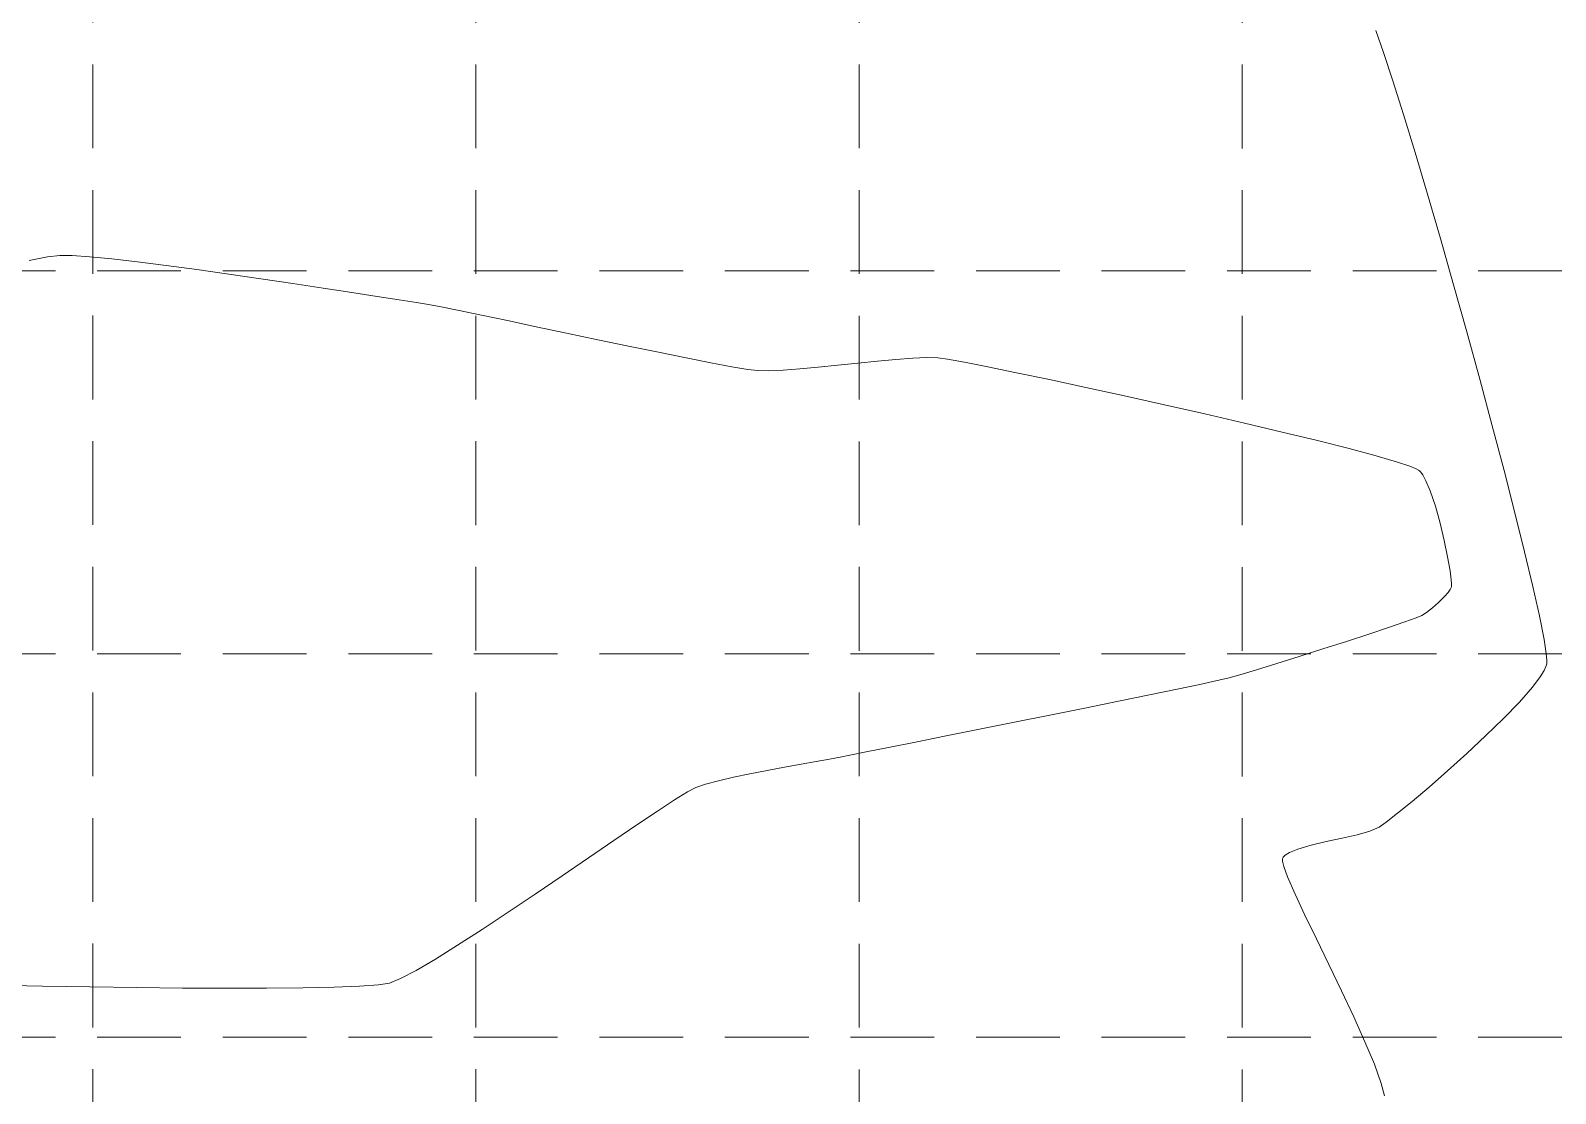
# Model space of a CAD drawing. Extents: x 2140663 to 2528301, y 336313 to 7007653.
# Drawn here: x 2527746.2 to 2527855.5, y 7006522.2 to 7006598.4 of the extents above; entities that cross this region are included whole.
import ezdxf

# ---------------------------------------------------------------- set-up
doc = ezdxf.new("R2010")
doc.units = 0
doc.header["$MEASUREMENT"] = 0
doc.linetypes.add('HIDDEN', pattern=[0.375, 0.25, -0.125])
doc.layers.add('1 EXISTING CONTOURS', color=43, linetype='Continuous')
doc.layers.add('GRID', color=254, linetype='HIDDEN')

msp = doc.modelspace()

# ---------------------------------------------------------------- linework, layer by layer
at = {"layer": '1 EXISTING CONTOURS', "color": 43, "lineweight": 0}
for points, elevation in [([(2527843.159571686, 7006596.805509822), (2527842.599878827, 7006598.389820048)], 604), ([(2527845.417565832, 7006589.640009016), (2527844.586058603, 7006592.368177854)], 604), ([(2527846.304391026, 7006586.65540688), (2527845.417565832, 7006589.640009016)], 604), ([(2527847.228890769, 7006583.476797899), (2527846.304391026, 7006586.65540688)], 604), ([(2527848.173421649, 7006580.166608526), (2527847.228890769, 7006583.476797899)], 604), ([(2527748.2520038, 7006582.270485248), (2527747.377020822, 7006582.160186525)], 605), ([(2527749.137711764, 7006582.261950749), (2527748.2520038, 7006582.270485248)], 605), ([(2527747.377020822, 7006582.160186525), (2527746.062997806, 7006581.907034284)], 605), ([(2527776.886968284, 7006578.322906394), (2527775.593534587, 7006578.580248442)], 605), ([(2527780.367127744, 7006577.599444379), (2527778.500371729, 7006577.990577284)], 605), ([(2527782.420619152, 7006577.165690943), (2527780.367127744, 7006577.599444379)], 605), ([(2527784.594228772, 7006576.70550024), (2527782.420619152, 7006577.165690943)], 605), ([(2527791.16959513, 7006575.328137184), (2527789.035333939, 7006575.770540096)], 605), ([(2527794.932448835, 7006574.574402005), (2527793.157505821, 7006574.924030066)], 605), ([(2527796.427806992, 7006574.295436269), (2527794.932448835, 7006574.574402005)], 605), ([(2527805.472865189, 7006574.560601003), (2527804.041046454, 7006574.413025937)], 605), ([(2527810.415702882, 7006574.948901881), (2527809.40197917, 7006574.907809503)], 605), ([(2527798.313300026, 7006574.014224824), (2527797.576963115, 7006574.103316119)], 605), ([(2527799.094136138, 7006574.005970262), (2527798.313300026, 7006574.014224824)], 605), ([(2527819.21895393, 7006573.37127884), (2527816.853720764, 7006573.866677962)], 605), ([(2527830.341515253, 7006570.918802365), (2527827.45430302, 7006571.572811847)], 605), ([(2527833.180881759, 7006570.262317339), (2527830.341515253, 7006570.918802365)], 605), ([(2527835.901066341, 7006569.618227586), (2527833.180881759, 7006570.262317339)], 605), ([(2527851.798988274, 7006566.858576169), (2527850.950766979, 7006570.070822582)], 604), ([(2527845.489965318, 7006566.988186972), (2527845.048140219, 7006567.168343012)], 605), ([(2527845.670319815, 7006566.889398369), (2527845.489965318, 7006566.988186972)], 605), ([(2527847.218908347, 7006563.083491637), (2527846.880264622, 7006564.301121473)], 605), ([(2527847.51409784, 7006561.840327681), (2527847.218908347, 7006563.083491637)], 605), ([(2527848.029900086, 7006558.707108867), (2527848.006526263, 7006559.035715038)], 605), ([(2527848.01847693, 7006558.520432042), (2527848.026312204, 7006558.565615655)], 605), ([(2527848.026312204, 7006558.565615655), (2527848.029900086, 7006558.707108867)], 605), ([(2527846.656957084, 7006557.023387065), (2527847.107120575, 7006557.412128131)], 605), ([(2527847.107120575, 7006557.412128131), (2527847.524018806, 7006557.818831764)], 605), ([(2527845.504470658, 7006556.301568361), (2527845.896376874, 7006556.465487331)], 605), ([(2527854.664437544, 7006554.754151248), (2527854.333580028, 7006556.43937377)], 604), ([(2527842.095818707, 7006555.136292569), (2527843.519485264, 7006555.60973589)], 605), ([(2527834.053999745, 7006552.583208702), (2527835.50314066, 7006553.027824144)], 605), ([(2527835.50314066, 7006553.027824144), (2527837.116599325, 7006553.532675342)], 605), ([(2527854.800709371, 7006552.805992951), (2527854.839300174, 7006552.924185068)], 604), ([(2527854.839300174, 7006552.924185068), (2527854.853989148, 7006553.00426531)], 604), ([(2527854.853989148, 7006553.00426531), (2527854.860928907, 7006553.236532593)], 604), ([(2527829.995583344, 7006551.534734308), (2527831.230984962, 7006551.804473707)], 605), ([(2527831.987496404, 7006551.983625446), (2527832.85388289, 7006552.226064106)], 605), ([(2527832.85388289, 7006552.226064106), (2527834.053999745, 7006552.583208702)], 605), ([(2527853.830483919, 7006551.335289057), (2527854.390068994, 7006552.07158671)], 604), ([(2527824.159739038, 7006550.325566084), (2527826.385590222, 7006550.780922901)], 605), ([(2527821.752478321, 7006549.837051985), (2527824.159739038, 7006550.325566084)], 605), ([(2527796.552513486, 7006544.879962719), (2527797.73174096, 7006545.125754666)], 605), ([(2527797.73174096, 7006545.125754666), (2527798.965831556, 7006545.364281171)], 605), ([(2527798.965831556, 7006545.364281171), (2527800.20437236, 7006545.591811338)], 605), ([(2527792.332856727, 7006543.254463182), (2527793.263412752, 7006543.82838776)], 605), ([(2527844.1605474, 7006542.295508412), (2527845.202773215, 7006543.149301792)], 604), ([(2527843.354340514, 7006541.666636632), (2527844.1605474, 7006542.295508412)], 604), ([(2527786.168798415, 7006539.113507335), (2527787.974441736, 7006540.344051597)], 605), ([(2527836.419555145, 7006539.49366966), (2527837.01309683, 7006539.735545772)], 604), ([(2527839.054557626, 7006540.265922869), (2527840.18678215, 7006540.512477788)], 604), ([(2527784.271441258, 7006537.820662316), (2527786.168798415, 7006539.113507335)], 605), ([(2527835.910822629, 7006539.025492044), (2527835.925878917, 7006539.081173717)], 604), ([(2527835.917417976, 7006538.857273495), (2527835.910822629, 7006539.025492044)], 604), ([(2527782.333193458, 7006536.506258204), (2527784.271441258, 7006537.820662316)], 605), ([(2527780.40487821, 7006535.211036664), (2527782.333193458, 7006536.506258204)], 605), ([(2527837.519663521, 7006534.996503028), (2527836.817101324, 7006536.501694001)], 604), ([(2527838.34177996, 7006533.290493697), (2527837.519663521, 7006534.996503028)], 604), ([(2527775.187759726, 7006531.84788414), (2527776.781338149, 7006532.841107967)], 605), ([(2527840.145020074, 7006529.56849318), (2527839.233536769, 7006531.456784313)], 604), ([(2527750.417727993, 7006529.851218387), (2527753.789708853, 7006529.804830443)], 605), ([(2527753.789708853, 7006529.804830443), (2527757.067045338, 7006529.772791404)], 605), ([(2527757.067045338, 7006529.772791404), (2527760.184634006, 7006529.757170166)], 605), ([(2527763.077371417, 7006529.760035624), (2527765.680154132, 7006529.783456674)], 605), ([(2527765.680154132, 7006529.783456674), (2527767.92787871, 7006529.829502213)], 605), ([(2527771.097739693, 7006529.997742339), (2527771.889669218, 7006530.124074719)], 605), ([(2527841.026316002, 7006527.698738605), (2527840.145020074, 7006529.56849318)], 604), ([(2527842.498690233, 7006524.307312348), (2527841.827510679, 7006525.920638892)], 604), ([(2527842.989940791, 7006522.931877277), (2527842.498690233, 7006524.307312348)], 604)]:
    msp.add_lwpolyline(points, dxfattribs=dict(at, elevation=elevation))
at = {"layer": '1 EXISTING CONTOURS', "color": 43, "lineweight": 0, "extrusion": (0.9498105809093971, 0.3128256069962205, 0), "elevation": 4592815.078502018}
msp.add_lwpolyline([(5864163.576068291, 604.0000000000007), (5864165.711254954, 604.0000000000007)], dxfattribs=at)
at = {"layer": '1 EXISTING CONTOURS', "color": 43, "lineweight": 0, "extrusion": (0.9538424853508276, 0.3003073644447573, 0), "elevation": 4515296.850373013}
msp.add_lwpolyline([(5924055.132937697, 604), (5924057.658835969, 604)], dxfattribs=at)
at = {"layer": '1 EXISTING CONTOURS', "color": 43, "lineweight": 0, "extrusion": (-0.06833904047377135, -0.9976621550139729, 0), "elevation": -7162945.90937009}
msp.add_lwpolyline([(2043017.811770885, 605.0000000000007), (2043016.543281971, 605.0000000000007)], dxfattribs=at)
at = {"layer": '1 EXISTING CONTOURS', "color": 43, "lineweight": 0, "extrusion": (-0.09677658859321005, -0.9953061297411268, 0), "elevation": -7218321.248414823}
msp.add_lwpolyline([(1837813.944246054, 605), (1837812.35017556, 605)], dxfattribs=at)
at = {"layer": '1 EXISTING CONTOURS', "color": 43, "lineweight": 0, "extrusion": (-0.1135336269054898, -0.9935341541998871, 0), "elevation": -7248263.393383338}
msp.add_lwpolyline([(1715927.127116559, 605), (1715925.266181828, 605)], dxfattribs=at)
at = {"layer": '1 EXISTING CONTOURS', "color": 43, "lineweight": 0, "extrusion": (-0.1245863871693682, -0.992208764389876, 0), "elevation": -7266915.598435268}
msp.add_lwpolyline([(1635136.867506892, 605.0000000000007), (1635134.798924453, 605.0000000000007)], dxfattribs=at)
at = {"layer": '1 EXISTING CONTOURS', "color": 43, "lineweight": 0, "extrusion": (-0.1324358003092177, -0.9911915853135846, 0), "elevation": -7279630.050590891}
msp.add_lwpolyline([(1577570.35060962, 605), (1577568.133804714, 605)], dxfattribs=at)
at = {"layer": '1 EXISTING CONTOURS', "color": 43, "lineweight": 0, "extrusion": (-0.138312770038678, -0.9903885993105069, 0), "elevation": -7288859.421680292}
msp.add_lwpolyline([(1534365.43578223, 605), (1534363.130282707, 605)], dxfattribs=at)
at = {"layer": '1 EXISTING CONTOURS', "color": 43, "lineweight": 0, "extrusion": (-0.1428950865136167, -0.9897378411732403, 0), "elevation": -7295882.830115915}
msp.add_lwpolyline([(1500616.438488978, 605.0000000000007), (1500614.103878993, 605.0000000000007)], dxfattribs=at)
at = {"layer": '1 EXISTING CONTOURS', "color": 43, "lineweight": 0, "extrusion": (-0.1465894386068536, -0.9891974203812541, 0), "elevation": -7301434.773632901}
msp.add_lwpolyline([(1473367.911353054, 605.0000000000007), (1473365.607250217, 605.0000000000007)], dxfattribs=at)
at = {"layer": '1 EXISTING CONTOURS', "color": 43, "lineweight": 0, "extrusion": (-0.1496589914195017, -0.9887376731405039, 0), "elevation": -7305972.625735337}
msp.add_lwpolyline([(1450700.924174398, 605.0000000000003), (1450698.710217444, 605.0000000000003)], dxfattribs=at)
at = {"layer": '1 EXISTING CONTOURS', "color": 43, "lineweight": 0, "extrusion": (0.9629120304619843, 0.2698155325246841, 0), "elevation": 4324579.576199428}
msp.add_lwpolyline([(6064664.124266695, 604.0000000000007), (6064667.633770373, 604.0000000000007)], dxfattribs=at)
at = {"layer": '1 EXISTING CONTOURS', "color": 43, "lineweight": 0, "extrusion": (-0.152288975716709, -0.9883360096015705, 0), "elevation": -7309806.325955416}
msp.add_lwpolyline([(1431260.481222416, 605), (1431258.417064047, 605)], dxfattribs=at)
at = {"layer": '1 EXISTING CONTOURS', "color": 43, "lineweight": 0, "extrusion": (-0.1546274467318578, -0.9879728501923454, 0), "elevation": -7313172.935624646}
msp.add_lwpolyline([(1413959.669391416, 605), (1413957.814693919, 605)], dxfattribs=at)
at = {"layer": '1 EXISTING CONTOURS', "color": 43, "lineweight": 0, "extrusion": (-0.1568235155461054, -0.9876266424979434, 0), "elevation": -7316298.363060733}
msp.add_lwpolyline([(1397699.190807454, 605), (1397697.605239828, 605)], dxfattribs=at)
at = {"layer": '1 EXISTING CONTOURS', "color": 43, "lineweight": 0, "extrusion": (-0.1590990816174057, -0.9872626206985142, 0), "elevation": -7319499.929073387}
msp.add_lwpolyline([(1380836.349598755, 605.0000000000007), (1380835.092834654, 605.0000000000007)], dxfattribs=at)
at = {"layer": '1 EXISTING CONTOURS', "color": 43, "lineweight": 0, "extrusion": (-0.1620141172247457, -0.9867884402544886, 0), "elevation": -7323546.097106989}
msp.add_lwpolyline([(1359214.170024521, 605.0000000000007), (1359213.301740191, 605.0000000000007)], dxfattribs=at)
at = {"layer": '1 EXISTING CONTOURS', "color": 43, "lineweight": 0, "extrusion": (-0.180240223780146, -0.9836226216042832, 0), "elevation": -7347436.030225052}
msp.add_lwpolyline([(1223509.964902657, 605), (1223509.04295683, 605)], dxfattribs=at)
at = {"layer": '1 EXISTING CONTOURS', "color": 43, "lineweight": 0, "extrusion": (-0.2017448258643725, -0.9794381171043702, 0), "elevation": -7372475.787817137}
msp.add_lwpolyline([(1062261.758246836, 605), (1062260.110972326, 605)], dxfattribs=at)
at = {"layer": '1 EXISTING CONTOURS', "color": 43, "lineweight": 0, "extrusion": (0.9641694613550094, 0.2652871082250154, 0), "elevation": 4296029.419195303}
msp.add_lwpolyline([(6084918.071851579, 604), (6084921.583755798, 604)], dxfattribs=at)
at = {"layer": '1 EXISTING CONTOURS', "color": 43, "lineweight": 0, "extrusion": (-0.206674803703238, -0.9784096920586121, 0), "elevation": -7377731.941629835}
msp.add_lwpolyline([(1025128.35744465, 605), (1025126.081188934, 605)], dxfattribs=at)
at = {"layer": '1 EXISTING CONTOURS', "color": 43, "lineweight": 0, "extrusion": (-0.2053379703699484, -0.9786911248827947, 0), "elevation": -7376324.592485301}
msp.add_lwpolyline([(1035208.646491406, 605), (1035206.384291969, 605)], dxfattribs=at)
at = {"layer": '1 EXISTING CONTOURS', "color": 43, "lineweight": 0, "extrusion": (-0.19920798988255, -0.979957232111154, 0), "elevation": -7369700.362877525}
msp.add_lwpolyline([(1081363.479401409, 605.0000000000003), (1081361.450832584, 605.0000000000003)], dxfattribs=at)
at = {"layer": '1 EXISTING CONTOURS', "color": 43, "lineweight": 0, "extrusion": (0.09926755818688829, -0.9950607779887685, 0), "elevation": -6721038.456445172}
msp.add_lwpolyline([(3210847.040830516, 605.0000000000003), (3210845.628318734, 605.0000000000003)], dxfattribs=at)
at = {"layer": '1 EXISTING CONTOURS', "color": 43, "lineweight": 0, "extrusion": (0.09006829809699447, -0.9959355911292211, 0), "elevation": -6750421.852994435}
msp.add_lwpolyline([(3148604.428999376, 605.0000000000007), (3148603.096492175, 605.0000000000007)], dxfattribs=at)
at = {"layer": '1 EXISTING CONTOURS', "color": 43, "lineweight": 0, "extrusion": (0.07250084660803927, -0.9973683508318868, 0), "elevation": -6804867.739074793}
msp.add_lwpolyline([(3029139.707108138, 605), (3029138.507463533, 605)], dxfattribs=at)
at = {"layer": '1 EXISTING CONTOURS', "color": 43, "lineweight": 0, "extrusion": (-0.02263410992543928, -0.9997438157187486, 0), "elevation": -7061994.713354252}
msp.add_lwpolyline([(2368576.021813489, 605), (2368575.242814121, 605)], dxfattribs=at)
at = {"layer": '1 EXISTING CONTOURS', "color": 43, "lineweight": 0, "extrusion": (-0.1394685925979244, -0.9902264951407604, 0), "elevation": -7290646.406783104}
msp.add_lwpolyline([(1525909.183716276, 605.0000000000007), (1525908.474913855, 605.0000000000007)], dxfattribs=at)
at = {"layer": '1 EXISTING CONTOURS', "color": 43, "lineweight": 0, "extrusion": (-0.1770349778400159, -0.984204560353784, 0), "elevation": -7343414.025581094}
msp.add_lwpolyline([(1247476.420314759, 605.0000000000007), (1247475.17594053, 605.0000000000007)], dxfattribs=at)
at = {"layer": '1 EXISTING CONTOURS', "color": 43, "lineweight": 0, "extrusion": (-0.1913978030263947, -0.9815125475492759, 0), "elevation": -7360858.774971677}
msp.add_lwpolyline([(1140039.016515521, 605.0000000000007), (1140037.308716214, 605.0000000000007)], dxfattribs=at)
at = {"layer": '1 EXISTING CONTOURS', "color": 43, "lineweight": 0, "extrusion": (0.1648951205536084, 0.98631110670904, 0), "elevation": 7327483.344269076}
msp.add_lwpolyline([(-1337844.944236819, 605.0000000000007), (-1337843.779131695, 605.0000000000007)], dxfattribs=at)
at = {"layer": '1 EXISTING CONTOURS', "color": 43, "lineweight": 0, "extrusion": (0.04780480318245878, -0.9988566968252686, 0), "elevation": -6877722.429485271}
msp.add_lwpolyline([(2859857.961260416, 605), (2859856.94474547, 605)], dxfattribs=at)
at = {"layer": '1 EXISTING CONTOURS', "color": 43, "lineweight": 0, "extrusion": (0.07708560541304751, -0.9970244778530286, 0), "elevation": -6790868.836487691}
msp.add_lwpolyline([(3060385.788431253, 605.0000000000003), (3060384.587147458, 605.0000000000003)], dxfattribs=at)
at = {"layer": '1 EXISTING CONTOURS', "color": 43, "lineweight": 0, "extrusion": (0.09280288518629384, -0.9956845004825071, 0), "elevation": -6741750.025329193}
msp.add_lwpolyline([(3167124.211666725, 605.0000000000007), (3167122.878005438, 605.0000000000007)], dxfattribs=at)
at = {"layer": '1 EXISTING CONTOURS', "color": 43, "lineweight": 0, "extrusion": (0.1005531336589928, -0.9949316897713917, 0), "elevation": -6716884.302657807}
msp.add_lwpolyline([(3219525.359413976, 605), (3219523.94630959, 605)], dxfattribs=at)
at = {"layer": '1 EXISTING CONTOURS', "color": 43, "lineweight": 0, "extrusion": (-0.1994551494068255, -0.9799069564887786, 0), "elevation": -7369976.561342182}
msp.add_lwpolyline([(1079528.082282341, 605), (1079525.983717888, 605)], dxfattribs=at)
at = {"layer": '1 EXISTING CONTOURS', "color": 43, "lineweight": 0, "extrusion": (0.2093960404518441, 0.9778309149556941, 0), "elevation": 7380559.385768819}
msp.add_lwpolyline([(-1004633.720371776, 605.0000000000007), (-1004631.058631192, 605.0000000000007)], dxfattribs=at)
at = {"layer": '1 EXISTING CONTOURS', "color": 43, "lineweight": 0, "extrusion": (-0.213275989065871, -0.9769919920285809, 0), "elevation": -7384489.229968292}
msp.add_lwpolyline([(975330.7643135965, 605.0000000000007), (975327.9302114551, 605.0000000000007)], dxfattribs=at)
at = {"layer": '1 EXISTING CONTOURS', "color": 43, "lineweight": 0, "extrusion": (0.9654609256946436, 0.2605478861108685, 0), "elevation": 4266088.339786076}
msp.add_lwpolyline([(6105943.40489507, 604.0000000000007), (6105946.854409954, 604.0000000000007)], dxfattribs=at)
at = {"layer": '1 EXISTING CONTOURS', "color": 43, "lineweight": 0, "extrusion": (-0.2170215734566828, -0.9761668078020199, 0), "elevation": -7388175.697427961}
msp.add_lwpolyline([(947004.0694727942, 605), (947001.1358330299, 605)], dxfattribs=at)
at = {"layer": '1 EXISTING CONTOURS', "color": 43, "lineweight": 0, "extrusion": (-0.2368952244399907, -0.9715352040134863, 0), "elevation": -7405961.296610007}
msp.add_lwpolyline([(796061.2893732556, 605), (796058.6855906574, 605)], dxfattribs=at)
at = {"layer": '1 EXISTING CONTOURS', "color": 43, "lineweight": 0, "extrusion": (-0.2456456456480167, -0.9693596942178736, 0), "elevation": -7412838.08812857}
msp.add_lwpolyline([(729253.8616150669, 605.0000000000003), (729251.5221200879, 605.0000000000003)], dxfattribs=at)
at = {"layer": '1 EXISTING CONTOURS', "color": 43, "lineweight": 0, "extrusion": (-0.2584923211463018, -0.9660133124902561, 0), "elevation": -7421865.784737664}
msp.add_lwpolyline([(630785.6334428547, 605), (630783.6307565623, 605)], dxfattribs=at)
at = {"layer": '1 EXISTING CONTOURS', "color": 43, "lineweight": 0, "extrusion": (-0.2797240391632057, -0.9600804455430917, 0), "elevation": -7433967.191555571}
msp.add_lwpolyline([(467028.3990412306, 605), (467026.805325923, 605)], dxfattribs=at)
at = {"layer": '1 EXISTING CONTOURS', "color": 43, "lineweight": 0, "extrusion": (-0.3161651015431577, -0.9487041839088751, 0), "elevation": -7446375.973776197}
msp.add_lwpolyline([(182945.1531958343, 605), (182944.2204722553, 605)], dxfattribs=at)
at = {"layer": '1 EXISTING CONTOURS', "color": 43, "lineweight": 0, "extrusion": (-0.6182871251640985, -0.7859523082581503, 0), "elevation": -7069761.852048329}
msp.add_lwpolyline([(-2345303.89083864, 605), (-2345303.959807849, 605)], dxfattribs=at)
at = {"layer": '1 EXISTING CONTOURS', "color": 43, "lineweight": 0, "extrusion": (0.7280364176459244, 0.6855384559463379, 0), "elevation": 6643634.763255343}
msp.add_lwpolyline([(3368100.256592727, 605), (3368100.372246317, 605)], dxfattribs=at)
at = {"layer": '1 EXISTING CONTOURS', "color": 43, "lineweight": 0, "extrusion": (0.8033745911466803, 0.5954739845701946, 0), "elevation": 6203035.317374814}
msp.add_lwpolyline([(4123631.028403133, 605), (4123631.295035435, 605)], dxfattribs=at)
at = {"layer": '1 EXISTING CONTOURS', "color": 43, "lineweight": 0, "extrusion": (0.8728870407068883, 0.4879223444012086, 0), "elevation": 5625184.358116718}
msp.add_lwpolyline([(4882548.125383439, 605.0000000000003), (4882548.611555999, 605.0000000000003)], dxfattribs=at)
at = {"layer": '1 EXISTING CONTOURS', "color": 43, "lineweight": 0, "extrusion": (0.9194899252559863, 0.393113568008967, 0), "elevation": 5078705.321798278}
msp.add_lwpolyline([(5448735.532908718, 605), (5448736.322655381, 605)], dxfattribs=at)
at = {"layer": '1 EXISTING CONTOURS', "color": 43, "lineweight": 0, "extrusion": (0.9684577296028877, 0.2491779002488392, 0), "elevation": 4193999.231793876}
msp.add_lwpolyline([(6155675.898319779, 604.0000000000003), (6155679.028755366, 604.0000000000003)], dxfattribs=at)
at = {"layer": '1 EXISTING CONTOURS', "color": 43, "lineweight": 0, "extrusion": (0.9475255101641354, 0.3196801645210333, 0), "elevation": 4635059.033349266}
msp.add_lwpolyline([(5830795.907350967, 605), (5830797.064776958, 605)], dxfattribs=at)
at = {"layer": '1 EXISTING CONTOURS', "color": 43, "lineweight": 0, "extrusion": (0.9703854282525046, 0.2415618360486675, 0), "elevation": 4145509.729868758}
msp.add_lwpolyline([(6188431.855654469, 604), (6188434.729477728, 604)], dxfattribs=at)
at = {"layer": '1 EXISTING CONTOURS', "color": 43, "lineweight": 0, "extrusion": (0.9797719989243316, 0.2001170410630232, 0), "elevation": 3878846.635375012}
msp.add_lwpolyline([(6358966.53758865, 605.0000000000007), (6358967.73510502, 605.0000000000007)], dxfattribs=at)
at = {"layer": '1 EXISTING CONTOURS', "color": 43, "lineweight": 0, "extrusion": (0.985751819957176, 0.1682062705463603, 0), "elevation": 3670377.962983839}
msp.add_lwpolyline([(6481529.063416992, 605), (6481530.086003983, 605)], dxfattribs=at)
at = {"layer": '1 EXISTING CONTOURS', "color": 43, "lineweight": 0, "extrusion": (0.9728530986151641, 0.2314235262778482, 0), "elevation": 4080712.952239185}
msp.add_lwpolyline([(6231347.345604894, 604.0000000000007), (6231349.898211695, 604.0000000000007)], dxfattribs=at)
at = {"layer": '1 EXISTING CONTOURS', "color": 43, "lineweight": 0, "extrusion": (0.9917063691856429, 0.1285242285198761, 0), "elevation": 3407395.563049569}
msp.add_lwpolyline([(6623559.506939527, 605), (6623560.13545485, 605)], dxfattribs=at)
at = {"layer": '1 EXISTING CONTOURS', "color": 43, "lineweight": 0, "extrusion": (0.8242423123152474, -0.5662372387870779, 0), "elevation": -1883815.018164658}
msp.add_lwpolyline([(7206463.228434711, 605), (7206463.483495967, 605)], dxfattribs=at)
at = {"layer": '1 EXISTING CONTOURS', "color": 43, "lineweight": 0, "extrusion": (0.895932560311098, -0.444190102742509, 0), "elevation": -847462.5937422323}
msp.add_lwpolyline([(7400248.787292979, 605), (7400248.926160931, 605)], dxfattribs=at)
at = {"layer": '1 EXISTING CONTOURS', "color": 43, "lineweight": 0, "extrusion": (0.9477028609589155, -0.3191540181954262, 0), "elevation": 159477.4936626251}
msp.add_lwpolyline([(7446908.348163912, 605), (7446908.40777377, 605)], dxfattribs=at)
at = {"layer": '1 EXISTING CONTOURS', "color": 43, "lineweight": 0, "extrusion": (0.9762348833227087, 0.2167151415658295, 0), "elevation": 3986206.451047164}
msp.add_lwpolyline([(6292220.498326434, 604.0000000000007), (6292222.665305144, 604.0000000000007)], dxfattribs=at)
at = {"layer": '1 EXISTING CONTOURS', "color": 43, "lineweight": 0, "extrusion": (0.7553761873987707, -0.6552913974033976, 0), "elevation": -2681861.239071222}
msp.add_lwpolyline([(6949063.668415188, 605.0000000000007), (6949064.079414704, 605.0000000000007)], dxfattribs=at)
at = {"layer": '1 EXISTING CONTOURS', "color": 43, "lineweight": 0, "extrusion": (0.323060595277517, -0.9463782815444025, 0), "elevation": -5814205.425313821}
msp.add_lwpolyline([(4655838.23210992, 605), (4655839.462540475, 605)], dxfattribs=at)
at = {"layer": '1 EXISTING CONTOURS', "color": 43, "lineweight": 0, "extrusion": (0.337639822824772, -0.9412753848066232, 0), "elevation": -5741597.670670159}
msp.add_lwpolyline([(4745090.306501327, 605), (4745091.178225642, 605)], dxfattribs=at)
at = {"layer": '1 EXISTING CONTOURS', "color": 43, "lineweight": 0, "extrusion": (0.5612343174502552, -0.8276569584774517, 0), "elevation": -4380311.347353265}
msp.add_lwpolyline([(6024509.181679448, 605), (6024509.588897792, 605)], dxfattribs=at)
at = {"layer": '1 EXISTING CONTOURS', "color": 43, "lineweight": 0, "extrusion": (0.6138621094170811, -0.7894132698542707, 0), "elevation": -3979319.809129798}
msp.add_lwpolyline([(6296575.032757127, 605), (6296575.569286128, 605)], dxfattribs=at)
at = {"layer": '1 EXISTING CONTOURS', "color": 43, "lineweight": 0, "extrusion": (0.3105604241297219, -0.9505536402351881, 0), "elevation": -5875058.776901035}
msp.add_lwpolyline([(4578806.559626881, 605), (4578808.24093552, 605)], dxfattribs=at)
at = {"layer": '1 EXISTING CONTOURS', "color": 43, "lineweight": 0, "extrusion": (0.3027679752525324, -0.9530642964467204, 0), "elevation": -5912347.887574532}
msp.add_lwpolyline([(4530551.329650234, 605.0000000000007), (4530553.10609922, 605.0000000000007)], dxfattribs=at)
at = {"layer": '1 EXISTING CONTOURS', "color": 43, "lineweight": 0, "extrusion": (-0.3065478158911925, 0.9518552603060718, 0), "elevation": 5894321.882621087}
msp.add_lwpolyline([(-4553980.515433343, 605.0000000000007), (-4553982.288786185, 605.0000000000007)], dxfattribs=at)
at = {"layer": '1 EXISTING CONTOURS', "color": 43, "lineweight": 0, "extrusion": (0.9884276871186494, 0.1516928058191208, 0), "elevation": 3561445.489124594}
msp.add_lwpolyline([(6542014.335456362, 604), (6542015.343564413, 604)], dxfattribs=at)
at = {"layer": '1 EXISTING CONTOURS', "color": 43, "lineweight": 0, "extrusion": (0.996524009051489, 0.0833060585068575, 0), "elevation": 3102756.394167164}
msp.add_lwpolyline([(6771612.895960758, 604), (6771613.418955429, 604)], dxfattribs=at)
at = {"layer": '1 EXISTING CONTOURS', "color": 43, "lineweight": 0, "extrusion": (0.9088072571668759, -0.4172162141154391, 0), "elevation": -625914.6477674828}
msp.add_lwpolyline([(7422267.754637809, 604), (7422268.047594834, 604)], dxfattribs=at)
at = {"layer": '1 EXISTING CONTOURS', "color": 43, "lineweight": 0, "extrusion": (0.2304395588205462, -0.9730866404028946, 0), "elevation": -6235469.64258319}
msp.add_lwpolyline([(4074385.506740895, 605.0000000000007), (4074386.284175721, 605.0000000000007)], dxfattribs=at)
at = {"layer": '1 EXISTING CONTOURS', "color": 43, "lineweight": 0, "extrusion": (0.8514045014872492, -0.5245096518151489, 0), "elevation": -1522777.580683609}
msp.add_lwpolyline([(7291293.999628221, 604), (7291294.549501713, 604)], dxfattribs=at)
at = {"layer": '1 EXISTING CONTOURS', "color": 43, "lineweight": 0, "extrusion": (0.2027204482325787, -0.9792366516161364, 0), "elevation": -6348629.228148378}
msp.add_lwpolyline([(3895711.360565304, 605), (3895713.372409413, 605)], dxfattribs=at)
at = {"layer": '1 EXISTING CONTOURS', "color": 43, "lineweight": 0, "extrusion": (0.2064234244744817, -0.9784627585290245, 0), "elevation": -6333846.418274276}
msp.add_lwpolyline([(3919702.196109235, 605.0000000000007), (3919703.872127683, 605.0000000000007)], dxfattribs=at)
at = {"layer": '1 EXISTING CONTOURS', "color": 43, "lineweight": 0, "extrusion": (0.7514270882448821, -0.6598161342766773, 0), "elevation": -2723537.773312314}
msp.add_lwpolyline([(6932829.79305334, 604.0000000000007), (6932831.210960938, 604.0000000000007)], dxfattribs=at)
at = {"layer": '1 EXISTING CONTOURS', "color": 43, "lineweight": 0, "extrusion": (0.1977854485188158, -0.9802453347780906, 0), "elevation": -6368171.431570856}
msp.add_lwpolyline([(3863676.517137996, 605), (3863679.082108214, 605)], dxfattribs=at)
at = {"layer": '1 EXISTING CONTOURS', "color": 43, "lineweight": 0, "extrusion": (0.7197846168275744, -0.6941974541716368, 0), "elevation": -3044419.732474465}
msp.add_lwpolyline([(6798034.504345602, 604), (6798036.145433994, 604)], dxfattribs=at)
at = {"layer": '1 EXISTING CONTOURS', "color": 43, "lineweight": 0, "extrusion": (0.1960087224807668, -0.9806021521042353, 0), "elevation": -6375162.728376128}
msp.add_lwpolyline([(3852122.178840374, 605), (3852124.61529969, 605)], dxfattribs=at)
at = {"layer": '1 EXISTING CONTOURS', "color": 43, "lineweight": 0, "extrusion": (0.1964121869996729, -0.98052141883694, 0), "elevation": -6373577.18350369}
msp.add_lwpolyline([(3854747.430246907, 605.0000000000003), (3854749.985283758, 605.0000000000003)], dxfattribs=at)
at = {"layer": '1 EXISTING CONTOURS', "color": 43, "lineweight": 0, "extrusion": (0.196990299723954, -0.9804054374669017, 0), "elevation": -6371303.191378701}
msp.add_lwpolyline([(3858507.380665677, 605), (3858509.978539176, 605)], dxfattribs=at)
at = {"layer": '1 EXISTING CONTOURS', "color": 43, "lineweight": 0, "extrusion": (-0.6981665305455437, 0.7159353990591599, 0), "elevation": 3251375.027776889}
msp.add_lwpolyline([(-6701514.835738693, 604), (-6701516.623757802, 604)], dxfattribs=at)
at = {"layer": '1 EXISTING CONTOURS', "color": 43, "lineweight": 0, "extrusion": (0.1957062546943969, -0.980662562696003, 0), "elevation": -6376350.57957745}
msp.add_lwpolyline([(3850151.416212243, 605.0000000000007), (3850153.388291757, 605.0000000000007)], dxfattribs=at)
at = {"layer": '1 EXISTING CONTOURS', "color": 43, "lineweight": 0, "extrusion": (0.1957667775254789, -0.980650482494803, 0), "elevation": -6376112.94888184}
msp.add_lwpolyline([(3850546.907927955, 605.0000000000007), (3850549.150068267, 605.0000000000007)], dxfattribs=at)
at = {"layer": '1 EXISTING CONTOURS', "color": 43, "lineweight": 0, "extrusion": (0.6820748118404485, -0.7312824017114161, 0), "elevation": -3399581.99484624}
msp.add_lwpolyline([(6627560.509523804, 604.0000000000007), (6627562.366752517, 604.0000000000007)], dxfattribs=at)
at = {"layer": '1 EXISTING CONTOURS', "color": 43, "lineweight": 0, "extrusion": (0.1784189470052064, -0.9839546124438635, 0), "elevation": -6443115.393910374}
msp.add_lwpolyline([(3737343.481762732, 605.0000000000007), (3737344.446658792, 605.0000000000007)], dxfattribs=at)
at = {"layer": '1 EXISTING CONTOURS', "color": 43, "lineweight": 0, "extrusion": (-0.1908347773789143, 0.9816221715827023, 0), "elevation": 6395388.260564263}
msp.add_lwpolyline([(-3818440.583386478, 605.0000000000003), (-3818441.349681793, 605.0000000000003)], dxfattribs=at)
at = {"layer": '1 EXISTING CONTOURS', "color": 43, "lineweight": 0, "extrusion": (0.1990782142178621, -0.9799836042627587, 0), "elevation": -6363069.768522093}
msp.add_lwpolyline([(3872057.394363252, 605.0000000000007), (3872058.101813151, 605.0000000000007)], dxfattribs=at)
at = {"layer": '1 EXISTING CONTOURS', "color": 43, "lineweight": 0, "extrusion": (0.1966402358872778, -0.9804757098624096, 0), "elevation": -6372680.462809438}
msp.add_lwpolyline([(3856220.240316098, 605.0000000000003), (3856221.445048859, 605.0000000000003)], dxfattribs=at)
at = {"layer": '1 EXISTING CONTOURS', "color": 43, "lineweight": 0, "extrusion": (0.1959090868542591, -0.9806220626153229, 0), "elevation": -6375554.093169888}
msp.add_lwpolyline([(3851468.566585016, 605), (3851470.192861867, 605)], dxfattribs=at)
at = {"layer": '1 EXISTING CONTOURS', "color": 43, "lineweight": 0, "extrusion": (0.6691065658305354, -0.7431664709622383, 0), "elevation": -3515630.048765494}
msp.add_lwpolyline([(6566737.175811825, 604), (6566739.023845801, 604)], dxfattribs=at)
at = {"layer": '1 EXISTING CONTOURS', "color": 43, "lineweight": 0, "extrusion": (0.1756646817164432, -0.9844500594735422, 0), "elevation": -6453549.006218928}
msp.add_lwpolyline([(3719295.662848888, 605.0000000000007), (3719296.874264424, 605.0000000000007)], dxfattribs=at)
at = {"layer": '1 EXISTING CONTOURS', "color": 43, "lineweight": 0, "extrusion": (0.1745669111460168, -0.9846453135687686, 0), "elevation": -6457692.008962122}
msp.add_lwpolyline([(3712098.858054446, 605), (3712099.971351239, 605)], dxfattribs=at)
at = {"layer": '1 EXISTING CONTOURS', "color": 43, "lineweight": 0, "extrusion": (0.6577094627059813, -0.7532717057390446, 0), "elevation": -3615242.975791721}
msp.add_lwpolyline([(6512425.590909788, 604.0000000000003), (6512427.350992911, 604.0000000000003)], dxfattribs=at)
at = {"layer": '1 EXISTING CONTOURS', "color": 43, "lineweight": 0, "extrusion": (0.4659417680861225, -0.8848153868196338, 0), "elevation": -5021693.325272907}
msp.add_lwpolyline([(5501271.793738523, 605), (5501272.454583963, 605)], dxfattribs=at)
at = {"layer": '1 EXISTING CONTOURS', "color": 43, "lineweight": 0, "extrusion": (0.3255518905186728, -0.9455241755659759, 0), "elevation": -5801928.801941649}
msp.add_lwpolyline([(4671083.883838389, 605.0000000000007), (4671084.637029713, 605.0000000000007)], dxfattribs=at)
at = {"layer": '1 EXISTING CONTOURS', "color": 43, "lineweight": 0, "extrusion": (0.2618404551028602, -0.9651111729078299, 0), "elevation": -6100215.387990755}
msp.add_lwpolyline([(4274199.542512701, 605.0000000000007), (4274200.493970424, 605.0000000000007)], dxfattribs=at)
at = {"layer": '1 EXISTING CONTOURS', "color": 43, "lineweight": 0, "extrusion": (-0.2261437605883744, 0.9740939377426329, 0), "elevation": 6253387.473705646}
msp.add_lwpolyline([(-4046796.603022895, 605.0000000000007), (-4046797.705536105, 605.0000000000007)], dxfattribs=at)
at = {"layer": '1 EXISTING CONTOURS', "color": 43, "lineweight": 0, "extrusion": (0.6465283008127807, -0.7628900027187003, 0), "elevation": -3710898.258552832}
msp.add_lwpolyline([(6458396.270505628, 604), (6458397.863697902, 604)], dxfattribs=at)
at = {"layer": '1 EXISTING CONTOURS', "color": 43, "lineweight": 0, "extrusion": (0.5462255890330884, -0.837638111528753, 0), "elevation": -4488202.804045073}
msp.add_lwpolyline([(5944526.949168839, 605), (5944528.412285933, 605)], dxfattribs=at)
at = {"layer": '1 EXISTING CONTOURS', "color": 43, "lineweight": 0, "extrusion": (-0.5562208499959448, 0.83103451554661, 0), "elevation": 4416668.496661738}
msp.add_lwpolyline([(-5997864.889682753, 605), (-5997866.658256783, 605)], dxfattribs=at)
at = {"layer": '1 EXISTING CONTOURS', "color": 43, "lineweight": 0, "extrusion": (0.5611488081452408, -0.8277149359031621, 0), "elevation": -4380952.882677736}
msp.add_lwpolyline([(6023999.624527926, 605), (6024001.633802151, 605)], dxfattribs=at)
at = {"layer": '1 EXISTING CONTOURS', "color": 43, "lineweight": 0, "extrusion": (0.2256144800277196, -0.9742166629666227, 0), "elevation": -6255571.167672535}
msp.add_lwpolyline([(4043441.025795658, 604.0000000000003), (4043442.129419668, 604.0000000000003)], dxfattribs=at)
at = {"layer": '1 EXISTING CONTOURS', "color": 43, "lineweight": 0, "extrusion": (0.2745687815058174, -0.9615674621275466, 0), "elevation": -6043195.323167182}
msp.add_lwpolyline([(4354467.266363594, 604.0000000000007), (4354468.222692222, 604.0000000000007)], dxfattribs=at)
at = {"layer": '1 EXISTING CONTOURS', "color": 43, "lineweight": 0, "extrusion": (0.3963878198843375, -0.918083164123677, 0), "elevation": -5430581.501574983}
msp.add_lwpolyline([(5098076.869873355, 604.0000000000003), (5098077.594689285, 604.0000000000003)], dxfattribs=at)
at = {"layer": '1 EXISTING CONTOURS', "color": 43, "lineweight": 0, "extrusion": (-0.5735896808026618, 0.8191427702645616, 0), "elevation": 4289413.088047504}
msp.add_lwpolyline([(-6089543.986770112, 604.0000000000003), (-6089544.606166006, 604.0000000000003)], dxfattribs=at)
at = {"layer": '1 EXISTING CONTOURS', "color": 43, "lineweight": 0, "extrusion": (0.2779711575316556, -0.9605894209184858, 0), "elevation": -6027742.166628389}
msp.add_lwpolyline([(4375829.453168198, 604.0000000000007), (4375830.442893265, 604.0000000000007)], dxfattribs=at)
at = {"layer": '1 EXISTING CONTOURS', "color": 43, "lineweight": 0, "extrusion": (0.2278693854523088, -0.97369170848559, 0), "elevation": -6246193.030215125}
msp.add_lwpolyline([(4057910.832139276, 604), (4057911.952351511, 604)], dxfattribs=at)
at = {"layer": '1 EXISTING CONTOURS', "color": 43, "lineweight": 0, "extrusion": (0.9705848071001786, 0.2407594904179465, 0), "elevation": 4140369.861158737}
msp.add_lwpolyline([(6191839.280508305, 604), (6191839.677888967, 604)], dxfattribs=at)
at = {"layer": '1 EXISTING CONTOURS', "color": 43, "lineweight": 0, "extrusion": (0.8617064168833563, -0.5074071847166215, 0), "elevation": -1376915.831627196}
msp.add_lwpolyline([(7320221.796967165, 604.0000000000007), (7320221.882330597, 604.0000000000007)], dxfattribs=at)
at = {"layer": '1 EXISTING CONTOURS', "color": 43, "lineweight": 0, "extrusion": (0.7205798360264396, -0.6933719780263041, 0), "elevation": -3036630.28465245}
msp.add_lwpolyline([(6801501.461314917, 604), (6801501.657099279, 604)], dxfattribs=at)
at = {"layer": '1 EXISTING CONTOURS', "color": 43, "lineweight": 0, "extrusion": (0.9388418851730658, 0.34434853657985, 0), "elevation": 4785929.597118489}
msp.add_lwpolyline([(5707574.368626072, 604.0000000000003), (5707575.155375747, 604.0000000000003)], dxfattribs=at)
at = {"layer": '1 EXISTING CONTOURS', "color": 43, "lineweight": 0, "extrusion": (0.5323722814585389, -0.8465103389413684, 0), "elevation": -4585358.079759832}
msp.add_lwpolyline([(5869926.708024034, 604), (5869927.079680236, 604)], dxfattribs=at)
at = {"layer": '1 EXISTING CONTOURS', "color": 43, "lineweight": 0, "extrusion": (0.9176777937606494, 0.397325391635857, 0), "elevation": 5103614.572850981}
msp.add_lwpolyline([(5425369.20543169, 604), (5425370.547138243, 604)], dxfattribs=at)
at = {"layer": '1 EXISTING CONTOURS', "color": 43, "lineweight": 0, "extrusion": (0.5516843675512064, -0.8340529710993334, 0), "elevation": -4449284.575903658}
msp.add_lwpolyline([(5973696.464463609, 605), (5973698.703601368, 605)], dxfattribs=at)
at = {"layer": '1 EXISTING CONTOURS', "color": 43, "lineweight": 0, "extrusion": (-0.5427146453862183, 0.8399171469158797, 0), "elevation": 4513045.594176369}
msp.add_lwpolyline([(-5925671.048470548, 605), (-5925673.139129807, 605)], dxfattribs=at)
at = {"layer": '1 EXISTING CONTOURS', "color": 43, "lineweight": 0, "extrusion": (0.8992964353736739, 0.4373395949650614, 0), "elevation": 5337510.441337351}
msp.add_lwpolyline([(5195424.576887886, 604.0000000000003), (5195426.61593676, 604.0000000000003)], dxfattribs=at)
at = {"layer": '1 EXISTING CONTOURS', "color": 43, "lineweight": 0, "extrusion": (0.4661528698580261, -0.884704188937255, 0), "elevation": -5020378.343509739}
msp.add_lwpolyline([(5502445.364873777, 605), (5502446.626656622, 605)], dxfattribs=at)
at = {"layer": '1 EXISTING CONTOURS', "color": 43, "lineweight": 0, "extrusion": (0.5066034465732352, -0.8621791855061911, 0), "elevation": -4760306.299550552}
msp.add_lwpolyline([(5728926.734183792, 605.0000000000003), (5728928.335188685, 605.0000000000003)], dxfattribs=at)
at = {"layer": '1 EXISTING CONTOURS', "color": 43, "lineweight": 0, "extrusion": (-0.02045914409531676, -0.999790689806065, 0), "elevation": -7056778.912193161}
msp.add_lwpolyline([(2383866.961289539, 605.0000000000007), (2383870.327953507, 605.0000000000007)], dxfattribs=at)
at = {"layer": '1 EXISTING CONTOURS', "color": 43, "lineweight": 0, "extrusion": (-0.01724499491488715, -0.9998512940184583, 0), "elevation": -7049078.981419483}
msp.add_lwpolyline([(2406543.55243807, 605), (2406546.954465766, 605)], dxfattribs=at)
at = {"layer": '1 EXISTING CONTOURS', "color": 43, "lineweight": 0, "extrusion": (0.00099056917166609, -0.9999995093862378, 0), "elevation": -7004022.398357981}
msp.add_lwpolyline([(2534699.396857886, 605.0000000000007), (2534702.289596717, 605.0000000000007)], dxfattribs=at)
at = {"layer": '1 EXISTING CONTOURS', "color": 43, "lineweight": 0, "extrusion": (0.03867773172473817, -0.9992517365852458, 0), "elevation": -6903518.769789526}
msp.add_lwpolyline([(2796873.172684153, 605.0000000000007), (2796875.001615675, 605.0000000000007)], dxfattribs=at)
at = {"layer": '1 EXISTING CONTOURS', "color": 43, "lineweight": 0, "extrusion": (0.07244665464864164, -0.9973722886817242, 0), "elevation": -6804990.299816672}
msp.add_lwpolyline([(3028727.158213493, 605.0000000000007), (3028728.50404794, 605.0000000000007)], dxfattribs=at)
at = {"layer": '1 EXISTING CONTOURS', "color": 43, "lineweight": 0, "extrusion": (0.3753533836825158, -0.926881781759727, 0), "elevation": -5545417.39339069}
msp.add_lwpolyline([(4972870.50292368, 605), (4972871.367578551, 605)], dxfattribs=at)
at = {"layer": '1 EXISTING CONTOURS', "color": 43, "lineweight": 0, "extrusion": (0.9117199570476396, 0.4108122684646239, 0), "elevation": 5183050.649915115}
msp.add_lwpolyline([(5349521.075938641, 604.0000000000007), (5349523.026208237, 604.0000000000007)], dxfattribs=at)
at = {"layer": '1 EXISTING CONTOURS', "color": 43, "lineweight": 0, "extrusion": (0.9675198989947127, 0.2527948675295075, 0), "elevation": 4216951.43070838}
msp.add_lwpolyline([(6139923.716106182, 604.0000000000007), (6139924.625576567, 604.0000000000007)], dxfattribs=at)
at = {"layer": 'GRID', "color": 253, "linetype": 'HIDDEN', "lineweight": 0, "ltscale": 24}
for p, q in [((2527750.639346582, 7006031.955809309), (2527750.639346582, 7007624.562990395)), ((2527778.09681865, 7006031.951492419), (2527778.09681865, 7007624.562990395)), ((2527805.554290721, 7006031.947175532), (2527805.554290721, 7007624.562990395)), ((2527833.011762789, 7006031.94285864), (2527833.011762789, 7007624.562990395)), ((2527228.947377252, 7006581.179051737), (2528272.331315909, 7006581.179051737)), ((2527228.947377252, 7006553.721579668), (2528272.331315909, 7006553.721579668)), ((2527228.947377252, 7006526.2641076), (2528272.331315909, 7006526.2641076))]:
    msp.add_line(p, q, dxfattribs=at)

doc.saveas('drawing.dxf')
